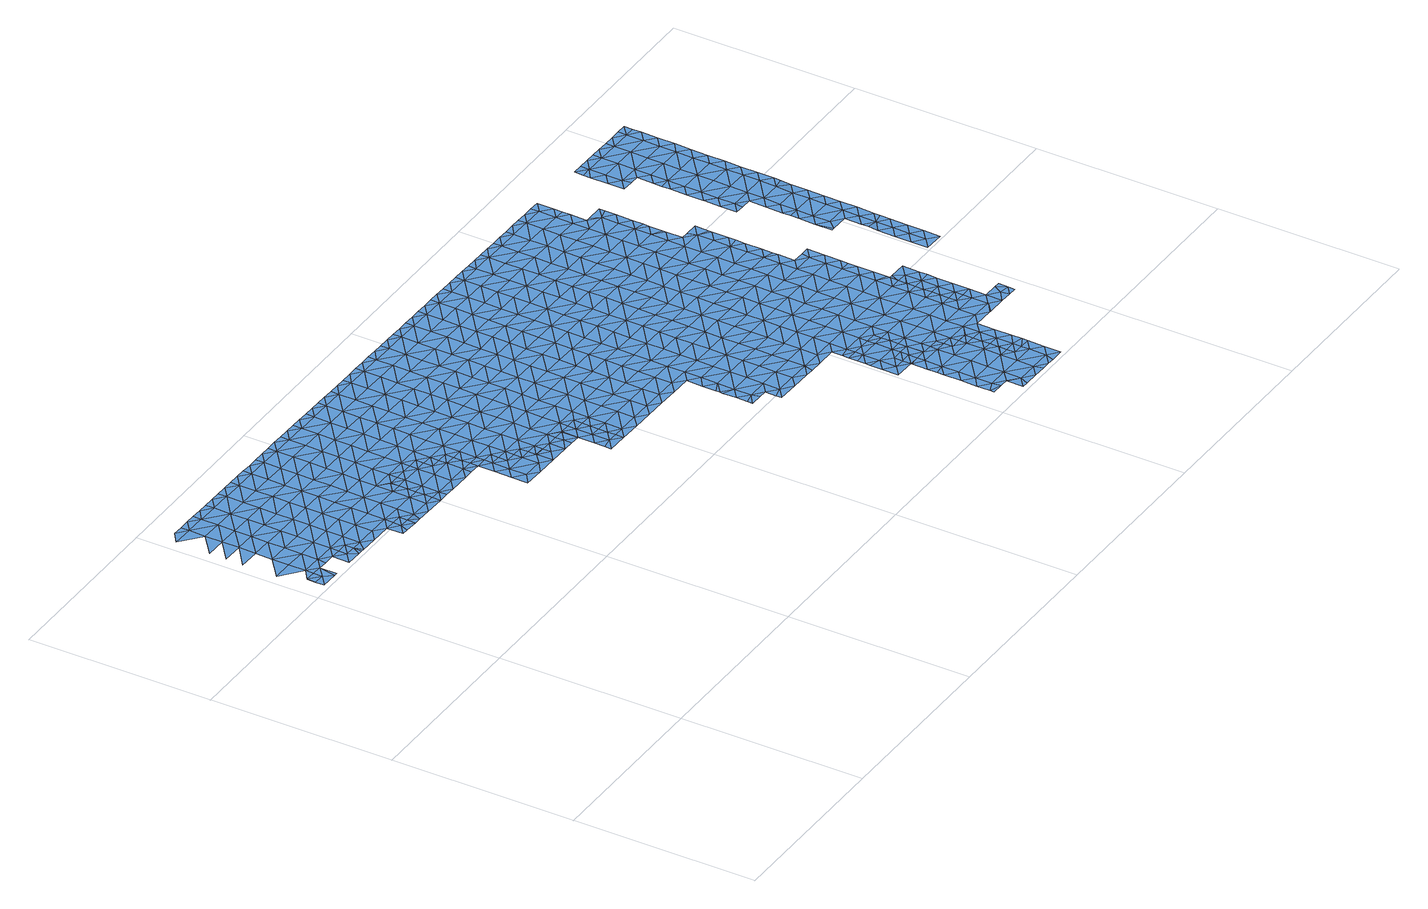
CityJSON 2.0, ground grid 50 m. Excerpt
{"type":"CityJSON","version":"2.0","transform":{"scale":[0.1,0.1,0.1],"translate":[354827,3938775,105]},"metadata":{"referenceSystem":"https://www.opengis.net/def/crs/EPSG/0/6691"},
"CityObjects":{
"waterbody1":{"type":"WaterBody","attributes":{"name":"10","class":"1140","function":"1","WaterBodyRiverFloodingRiskAttribute.description":"5","WaterBodyRiverFloodingRiskAttribute.rankOrg":"1","WaterBodyRiverFloodingRiskAttribute.adminType":"2","WaterBodyRiverFloodingRiskAttribute.scale":"L2"},"geometry":[{"type":"MultiSurface","lod":"1","boundaries":[[[0,1,2]],[[0,3,4]],[[0,2,3]],[[5,2,1]],[[6,3,2]],[[7,6,2]],[[7,2,5]],[[5,8,7]]]}]},
"waterbody2":{"type":"WaterBody","attributes":{"name":"10","class":"1140","function":"1","WaterBodyRiverFloodingRiskAttribute.description":"5","WaterBodyRiverFloodingRiskAttribute.rankOrg":"2","WaterBodyRiverFloodingRiskAttribute.adminType":"2","WaterBodyRiverFloodingRiskAttribute.scale":"L2"},"geometry":[{"type":"MultiSurface","lod":"1","boundaries":[[[3,6,9]],[[10,9,11]],[[6,7,9]],[[10,11,12]],[[9,7,13]],[[14,15,16]],[[11,9,17]],[[7,18,13]],[[12,11,17]],[[19,20,16]],[[9,13,17]],[[12,21,15]],[[18,22,13]],[[23,24,19]],[[12,17,25]],[[15,26,16]],[[27,28,29]],[[12,25,21]],[[30,19,16]],[[27,23,28]],[[31,32,13]],[[13,22,31]],[[26,15,21]],[[26,30,16]],[[33,31,22]],[[34,23,19]],[[17,13,32]],[[35,29,28]],[[25,17,32]],[[30,34,19]],[[23,34,28]],[[33,36,31]],[[21,37,26]],[[35,28,38]],[[39,40,41]],[[25,32,42]],[[21,25,37]],[[37,25,42]],[[43,36,40]],[[44,31,36]],[[45,28,34]],[[31,46,32]],[[37,47,26]],[[38,28,45]],[[40,39,43]],[[44,46,31]],[[43,44,36]],[[32,48,42]],[[39,49,43]],[[30,26,50]],[[30,51,34]],[[52,38,45]],[[53,37,42]],[[26,47,50]],[[54,52,45]],[[49,55,43]],[[48,53,42]],[[51,30,50]],[[45,34,51]],[[32,46,48]],[[43,56,44]],[[57,54,45]],[[55,56,43]],[[47,37,53]],[[58,50,47]],[[57,45,51]],[[44,59,46]],[[60,55,49]],[[56,59,44]],[[61,58,47]],[[46,62,48]],[[47,53,61]],[[63,54,57]],[[51,50,58]],[[48,64,53]],[[51,65,57]],[[60,66,55]],[[55,66,56]],[[67,65,51]],[[46,59,62]],[[68,61,53]],[[63,57,69]],[[51,58,67]],[[70,66,60]],[[48,62,64]],[[56,71,59]],[[69,57,65]],[[61,72,58]],[[68,53,64]],[[72,67,58]],[[59,71,62]],[[56,66,73]],[[74,69,65]],[[70,75,66]],[[56,73,71]],[[61,68,72]],[[76,77,78]],[[79,74,65]],[[80,67,72]],[[62,71,81]],[[64,62,82]],[[83,79,65]],[[65,67,83]],[[75,77,84]],[[77,76,84]],[[66,75,85]],[[82,62,81]],[[82,86,64]],[[68,86,72]],[[73,66,87]],[[67,80,83]],[[68,64,86]],[[76,88,84]],[[75,84,85]],[[66,85,87]],[[72,89,80]],[[71,73,90]],[[86,89,72]],[[91,79,83]],[[81,71,90]],[[92,82,81]],[[73,87,90]],[[80,93,83]],[[94,91,83]],[[84,88,95]],[[96,86,82]],[[85,84,97]],[[81,90,92]],[[80,89,98]],[[99,95,88]],[[87,85,97]],[[84,95,97]],[[93,80,98]],[[96,82,92]],[[94,83,93]],[[90,87,100]],[[87,97,100]],[[99,101,95]],[[86,96,102]],[[89,86,103]],[[104,94,93]],[[95,105,97]],[[105,95,101]],[[86,102,103]],[[90,100,106]],[[92,90,107]],[[92,108,96]],[[98,89,109]],[[110,111,97]],[[97,111,100]],[[97,105,110]],[[108,102,96]],[[109,89,103]],[[109,112,98]],[[90,106,107]],[[104,93,113]],[[93,98,112]],[[114,115,100]],[[100,111,114]],[[106,100,115]],[[92,107,108]],[[115,116,106]],[[113,93,112]],[[102,117,103]],[[116,118,106]],[[119,117,102]],[[119,102,108]],[[120,109,103]],[[121,113,112]],[[122,118,116]],[[107,106,123]],[[109,124,112]],[[112,125,121]],[[122,126,118]],[[123,106,118]],[[103,117,120]],[[108,107,127]],[[108,128,119]],[[126,129,118]],[[127,107,123]],[[127,128,108]],[[124,109,120]],[[112,124,125]],[[118,129,130]],[[117,131,120]],[[117,119,131]],[[132,125,124]],[[123,118,133]],[[134,127,123]],[[118,130,133]],[[119,128,131]],[[131,135,120]],[[136,132,124]],[[130,137,133]],[[124,120,135]],[[134,123,133]],[[138,128,127]],[[137,139,133]],[[140,127,134]],[[141,131,128]],[[142,124,135]],[[136,124,142]],[[138,141,128]],[[127,140,138]],[[143,144,139]],[[143,145,144]],[[146,136,142]],[[145,147,144]],[[133,139,148]],[[134,149,140]],[[135,150,142]],[[134,133,149]],[[135,131,150]],[[139,144,148]],[[151,152,153]],[[147,154,144]],[[149,133,148]],[[146,142,155]],[[153,156,157]],[[131,141,150]],[[149,158,140]],[[140,159,138]],[[153,152,156]],[[159,141,138]],[[160,161,154]],[[162,144,154]],[[163,142,150]],[[160,157,161]],[[155,142,163]],[[157,156,161]],[[152,164,156]],[[148,144,162]],[[159,140,158]],[[165,150,141]],[[166,155,163]],[[154,161,162]],[[167,168,164]],[[167,169,168]],[[148,162,170]],[[149,148,171]],[[141,159,172]],[[173,166,163]],[[169,174,168]],[[156,164,175]],[[171,148,170]],[[165,141,172]],[[163,150,165]],[[161,156,176]],[[158,149,177]],[[178,173,163]],[[164,168,175]],[[174,179,168]],[[162,161,176]],[[156,175,176]],[[149,171,177]],[[180,181,182]],[[159,158,183]],[[159,184,172]],[[163,165,178]],[[181,185,182]],[[186,185,179]],[[187,168,179]],[[158,177,183]],[[186,182,185]],[[162,176,188]],[[170,162,189]],[[172,190,165]],[[191,173,178]],[[171,170,189]],[[184,190,172]],[[162,188,189]],[[159,183,184]],[[175,168,192]],[[179,185,187]],[[165,193,178]],[[194,191,178]],[[181,195,185]],[[176,175,192]],[[177,171,196]],[[168,187,192]],[[196,171,189]],[[177,197,183]],[[196,197,177]],[[193,194,178]],[[195,198,185]],[[176,192,199]],[[188,176,200]],[[165,190,193]],[[187,185,198]],[[189,188,200]],[[176,199,200]],[[184,201,190]],[[183,197,202]],[[184,183,201]],[[203,194,193]],[[195,204,198]],[[196,189,205]],[[206,197,196]],[[187,198,207]],[[183,202,201]],[[192,187,208]],[[209,193,190]],[[189,200,205]],[[210,203,193]],[[204,211,198]],[[199,192,208]],[[187,207,208]],[[206,196,205]],[[211,212,198]],[[213,202,197]],[[209,210,193]],[[190,201,214]],[[212,215,198]],[[216,197,206]],[[217,201,202]],[[199,208,218]],[[200,199,219]],[[190,214,209]],[[207,198,215]],[[205,200,219]],[[213,197,216]],[[217,214,201]],[[199,218,219]],[[220,210,209]],[[212,221,215]],[[222,223,224]],[[222,225,223]],[[207,215,226]],[[202,213,217]],[[208,207,227]],[[205,219,228]],[[206,205,229]],[[230,223,225]],[[206,231,216]],[[217,232,214]],[[221,233,215]],[[209,234,220]],[[229,205,228]],[[207,226,227]],[[235,236,237]],[[235,224,236]],[[218,208,238]],[[224,223,236]],[[216,239,213]],[[209,214,240]],[[219,218,238]],[[208,227,238]],[[240,214,232]],[[209,240,234]],[[241,242,233]],[[206,229,231]],[[213,239,217]],[[241,237,242]],[[237,236,242]],[[215,233,243]],[[244,245,219]],[[239,216,231]],[[226,215,246]],[[247,232,217]],[[219,238,244]],[[228,219,245]],[[233,242,243]],[[248,234,240]],[[223,230,249]],[[227,226,246]],[[229,228,245]],[[215,243,246]],[[236,223,250]],[[251,217,239]],[[246,252,227]],[[253,240,232]],[[254,248,240]],[[242,236,250]],[[252,255,227]],[[223,249,250]],[[247,217,251]],[[247,253,232]],[[256,229,245]],[[250,257,242]],[[238,227,255]],[[249,230,258]],[[231,229,259]],[[253,254,240]],[[257,260,242]],[[255,261,238]],[[259,229,256]],[[243,242,260]],[[239,262,251]],[[244,238,261]],[[239,231,262]],[[260,263,243]],[[245,244,261]],[[262,231,259]],[[245,264,256]],[[246,243,263]],[[265,247,251]],[[261,264,245]],[[262,266,251]],[[267,254,253]],[[249,258,268]],[[252,246,263]],[[250,249,269]],[[270,259,256]],[[263,271,252]],[[252,272,255]],[[247,265,253]],[[273,268,258]],[[274,267,253]],[[257,250,269]],[[271,272,252]],[[249,268,269]],[[275,270,256]],[[275,256,264]],[[251,266,265]],[[255,276,261]],[[265,277,253]],[[260,257,278]],[[272,276,255]],[[262,259,270]],[[261,276,264]],[[257,269,278]],[[260,279,263]],[[270,280,262]],[[274,253,277]],[[266,262,280]],[[268,281,269]],[[260,278,282]],[[276,283,264]],[[264,284,275]],[[266,285,265]],[[286,274,277]],[[268,273,287]],[[269,281,278]],[[260,282,279]],[[271,263,288]],[[275,289,270]],[[266,280,290]],[[272,271,288]],[[268,287,281]],[[284,264,283]],[[289,280,270]],[[263,279,288]],[[285,266,290]],[[273,291,287]],[[277,265,285]],[[286,277,292]],[[288,293,272]],[[272,294,276]],[[278,281,295]],[[282,278,296]],[[275,284,289]],[[292,277,297]],[[280,298,290]],[[277,285,297]],[[279,282,296]],[[294,272,293]],[[278,295,296]],[[299,298,280]],[[300,287,291]],[[287,301,281]],[[283,276,302]],[[280,289,299]],[[303,292,297]],[[288,279,304]],[[305,306,307]],[[302,276,294]],[[308,305,309]],[[310,289,284]],[[307,309,305]],[[285,290,298]],[[279,296,304]],[[284,283,310]],[[311,300,291]],[[312,313,306]],[[285,314,297]],[[295,281,301]],[[305,312,306]],[[293,288,315]],[[287,300,301]],[[310,283,302]],[[313,312,316]],[[303,297,317]],[[288,304,315]],[[315,318,293]],[[319,320,316]],[[308,321,305]],[[285,298,322]],[[312,319,316]],[[319,323,320]],[[318,324,293]],[[299,289,325]],[[314,285,322]],[[295,301,326]],[[296,295,327]],[[294,293,324]],[[328,329,330]],[[289,310,325]],[[317,297,314]],[[311,331,300]],[[319,332,323]],[[302,294,324]],[[330,329,321]],[[295,326,327]],[[323,332,311]],[[333,322,298]],[[304,296,334]],[[335,299,325]],[[302,336,310]],[[312,305,337]],[[298,299,333]],[[305,321,337]],[[338,317,314]],[[334,339,304]],[[332,331,311]],[[296,327,334]],[[301,300,340]],[[341,302,324]],[[329,328,342]],[[299,335,333]],[[315,304,339]],[[321,329,337]],[[310,343,325]],[[326,301,340]],[[339,344,315]],[[300,331,340]],[[312,337,345]],[[319,312,346]],[[347,348,322]],[[302,341,336]],[[349,335,325]],[[338,314,350]],[[318,315,344]],[[318,351,324]],[[332,319,346]],[[342,352,329]],[[322,333,347]],[[314,322,348]],[[327,326,353]],[[312,345,346]],[[344,351,318]],[[343,310,336]],[[324,351,341]],[[326,340,353]],[[350,314,348]],[[335,354,333]],[[331,332,355]],[[334,327,356]],[[337,329,357]],[[349,325,343]],[[349,354,335]],[[332,346,355]],[[354,347,333]],[[327,353,356]],[[356,358,334]],[[341,359,336]],[[345,337,357]],[[340,331,360]],[[361,350,348]],[[329,352,357]],[[339,334,358]],[[339,362,344]],[[331,355,360]],[[352,342,363]],[[358,362,339]],[[341,351,364]],[[336,365,343]],[[347,366,348]],[[367,361,348]],[[353,340,368]],[[345,357,369]],[[346,345,370]],[[340,360,368]],[[341,364,359]],[[344,371,351]],[[366,367,348]],[[347,354,372]],[[373,374,353]],[[345,369,370]],[[365,336,359]],[[349,343,365]],[[355,346,375]],[[366,347,372]],[[353,368,373]],[[356,353,374]],[[344,362,376]],[[351,377,364]],[[357,352,378]],[[352,363,378]],[[349,379,354]],[[360,355,375]],[[358,356,374]],[[346,370,375]],[[371,377,351]],[[344,376,371]],[[358,380,362]],[[363,381,378]],[[382,372,354]],[[369,357,383]],[[349,365,384]],[[385,386,360]],[[387,367,366]],[[359,364,377]],[[357,378,383]],[[360,375,385]],[[368,360,386]],[[358,374,388]],[[349,384,379]],[[362,389,376]],[[377,390,359]],[[370,369,391]],[[392,387,366]],[[378,381,393]],[[380,389,362]],[[365,359,390]],[[369,383,391]],[[358,388,380]],[[382,354,379]],[[382,394,372]],[[373,368,395]],[[394,392,366]],[[375,370,396]],[[366,372,394]],[[389,397,376]],[[368,386,395]],[[384,365,398]],[[370,391,396]],[[399,379,384]],[[396,400,375]],[[374,373,401]],[[398,365,390]],[[374,402,388]],[[371,376,397]],[[403,404,378]],[[378,393,403]],[[401,402,374]],[[377,371,397]],[[373,395,401]],[[383,378,404]],[[385,375,405]],[[399,384,398]],[[406,403,393]],[[407,382,379]],[[397,408,377]],[[377,409,390]],[[391,383,404]],[[410,392,394]],[[402,411,388]],[[375,400,405]],[[386,412,395]],[[407,394,382]],[[386,385,412]],[[390,409,398]],[[413,379,399]],[[380,388,411]],[[396,391,414]],[[394,415,410]],[[389,380,411]],[[385,405,412]],[[391,404,414]],[[389,416,397]],[[377,408,409]],[[412,417,395]],[[418,419,420]],[[411,416,389]],[[379,413,407]],[[398,421,399]],[[406,422,403]],[[400,396,423]],[[401,395,417]],[[400,424,405]],[[420,425,406]],[[419,425,420]],[[396,414,423]],[[397,426,408]],[[394,427,415]],[[417,428,401]],[[429,398,409]],[[427,394,407]],[[399,430,413]],[[431,432,433]],[[402,401,428]],[[434,435,436]],[[436,433,432]],[[404,403,437]],[[404,438,414]],[[421,398,429]],[[421,430,399]],[[402,439,411]],[[400,423,424]],[[424,440,405]],[[408,441,409]],[[428,439,402]],[[406,425,422]],[[397,416,426]],[[419,442,425]],[[437,438,404]],[[413,443,407]],[[440,444,405]],[[445,415,427]],[[434,436,432]],[[403,422,437]],[[412,405,444]],[[431,446,432]],[[411,447,416]],[[408,426,441]],[[438,448,414]],[[407,449,427]],[[450,422,425]],[[444,451,412]],[[452,434,432]],[[453,425,442]],[[417,451,428]],[[423,414,448]],[[443,449,407]],[[454,409,441]],[[417,412,451]],[[445,427,455]],[[411,439,456]],[[413,430,443]],[[416,457,426]],[[452,432,446]],[[453,450,425]],[[429,409,458]],[[429,459,421]],[[448,460,423]],[[452,446,461]],[[458,409,454]],[[428,462,439]],[[411,456,447]],[[424,423,460]],[[421,459,430]],[[442,463,453]],[[437,422,450]],[[455,427,449]],[[440,424,460]],[[461,464,452]],[[457,416,447]],[[440,465,444]],[[459,429,458]],[[439,466,456]],[[428,451,462]],[[461,467,464]],[[463,468,453]],[[441,426,469]],[[438,437,470]],[[471,455,449]],[[470,437,450]],[[472,448,438]],[[473,474,475]],[[469,426,457]],[[444,476,451]],[[473,452,474]],[[443,430,477]],[[440,460,465]],[[452,464,474]],[[478,458,454]],[[439,462,466]],[[467,479,464]],[[454,441,480]],[[468,481,453]],[[430,459,477]],[[474,482,475]],[[483,484,485]],[[453,481,450]],[[447,456,486]],[[448,472,460]],[[480,441,469]],[[487,475,482]],[[438,470,488]],[[486,456,466]],[[449,443,489]],[[444,465,476]],[[451,490,462]],[[468,487,482]],[[471,449,491]],[[489,443,477]],[[479,492,464]],[[482,481,468]],[[493,494,483]],[[495,470,450]],[[438,488,472]],[[484,483,494]],[[496,469,457]],[[481,497,450]],[[498,451,476]],[[478,454,480]],[[459,458,478]],[[499,447,486]],[[460,500,465]],[[479,484,494]],[[474,464,492]],[[457,447,496]],[[495,488,470]],[[501,502,503]],[[494,492,479]],[[491,449,504]],[[459,505,477]],[[449,489,504]],[[490,451,498]],[[503,506,501]],[[502,501,507]],[[492,508,474]],[[509,460,472]],[[496,447,499]],[[510,480,469]],[[511,505,459]],[[505,489,477]],[[506,512,501]],[[493,513,494]],[[466,462,514]],[[511,459,478]],[[508,515,474]],[[516,517,518]],[[500,460,509]],[[519,491,504]],[[450,497,495]],[[514,462,490]],[[518,507,516]],[[520,499,486]],[[482,474,515]],[[521,478,480]],[[507,501,516]],[[476,465,522]],[[510,469,496]],[[512,523,501]],[[486,466,520]],[[481,482,515]],[[524,504,489]],[[510,521,480]],[[472,488,525]],[[526,527,528]],[[505,529,489]],[[522,465,500]],[[530,519,504]],[[498,476,522]],[[531,490,498]],[[525,488,495]],[[520,466,514]],[[532,509,472]],[[528,517,526]],[[533,496,499]],[[523,512,534]],[[535,511,478]],[[525,536,472]],[[517,516,526]],[[492,494,537]],[[520,533,499]],[[494,513,537]],[[497,481,538]],[[516,501,539]],[[524,530,504]],[[540,508,492]],[[536,532,472]],[[532,500,509]],[[501,523,539]],[[513,527,537]],[[541,514,490]],[[537,542,492]],[[481,515,538]],[[543,510,496]],[[531,498,522]],[[516,544,526]],[[527,526,537]],[[524,489,529]],[[531,541,490]],[[535,478,521]],[[542,540,492]],[[533,543,496]],[[511,545,505]],[[516,539,544]],[[508,540,515]],[[495,546,525]],[[497,538,547]],[[548,521,510]],[[495,497,546]],[[544,549,526]],[[550,520,514]],[[532,551,500]],[[526,549,537]],[[500,552,522]],[[541,553,514]],[[554,511,535]],[[543,548,510]],[[546,497,547]],[[555,536,525]],[[515,556,538]],[[551,552,500]],[[557,530,524]],[[553,550,514]],[[540,556,515]],[[522,552,531]],[[546,555,525]],[[558,533,520]],[[529,505,545]],[[559,524,529]],[[511,554,545]],[[549,560,537]],[[548,561,521]],[[521,562,535]],[[537,560,542]],[[563,557,524]],[[564,547,538]],[[550,558,520]],[[531,565,541]],[[536,566,532]],[[552,565,531]],[[559,529,545]],[[533,567,543]],[[568,564,538]],[[535,569,554]],[[570,563,524]],[[532,566,551]],[[538,556,568]],[[562,521,561]],[[536,555,571]],[[572,560,549]],[[565,573,541]],[[541,574,553]],[[575,576,542]],[[543,577,548]],[[546,547,564]],[[554,578,545]],[[540,576,556]],[[524,559,570]],[[542,560,575]],[[540,542,576]],[[536,571,566]],[[567,577,543]],[[564,579,546]],[[569,535,562]],[[553,574,550]],[[533,558,567]],[[548,577,561]],[[545,578,559]],[[580,563,570]],[[555,581,571]],[[576,582,556]],[[556,583,568]],[[555,546,581]],[[541,573,574]],[[578,554,569]],[[550,584,558]],[[551,566,585]],[[586,570,559]],[[552,551,587]],[[561,588,562]],[[574,584,550]],[[581,546,579]],[[589,580,570]],[[565,552,587]],[[590,560,572]],[[591,566,571]],[[551,585,587]],[[592,590,572]],[[575,593,576]],[[588,561,577]],[[587,594,565]],[[575,560,590]],[[586,559,578]],[[558,595,567]],[[564,568,583]],[[596,589,570]],[[591,585,566]],[[556,582,583]],[[586,596,570]],[[573,565,594]],[[597,579,564]],[[598,571,581]],[[599,595,558]],[[583,600,564]],[[569,562,601]],[[599,558,584]],[[602,603,576]],[[576,603,582]],[[601,562,588]],[[604,590,592]],[[575,605,593]],[[576,593,602]],[[569,606,578]],[[591,571,598]],[[607,608,573]],[[575,590,605]],[[609,587,585]],[[577,567,595]],[[607,573,594]],[[579,610,581]],[[611,612,582]],[[582,612,583]],[[574,573,608]],[[577,613,588]],[[582,603,611]],[[597,610,579]],[[569,601,614]],[[615,609,585]],[[616,589,596]],[[609,594,587]],[[564,600,597]],[[584,574,608]],[[617,593,605]],[[618,613,577]],[[606,619,578]],[[585,591,615]],[[618,577,595]],[[620,601,588]],[[621,622,583]],[[569,614,606]],[[584,623,599]],[[624,590,604]],[[583,612,621]],[[598,581,610]],[[605,590,624]],[[586,578,619]],[[600,583,622]],[[625,607,594]],[[596,626,616]],[[627,617,605]],[[628,623,584]],[[623,595,599]],[[628,584,608]],[[629,597,600]],[[598,630,591]],[[600,622,631]],[[632,629,600]],[[600,631,632]],[[596,586,633]],[[605,624,627]],[[591,630,615]],[[625,594,609]],[[620,588,613]],[[629,634,597]],[[614,601,620]],[[598,610,635]],[[595,636,618]],[[596,633,626]],[[625,637,607]],[[634,638,597]],[[614,639,606]],[[597,638,610]],[[623,636,595]],[[586,619,633]],[[620,639,614]],[[630,598,635]],[[637,640,607]],[[609,615,641]],[[642,641,615]],[[608,640,628]],[[643,619,606]],[[630,642,615]],[[644,635,610]],[[645,613,618]],[[608,607,640]],[[636,646,618]],[[641,647,609]],[[644,610,638]],[[648,626,633]],[[646,645,618]],[[625,609,647]],[[649,623,628]],[[650,633,619]],[[613,645,620]],[[643,606,639]],[[640,651,628]],[[652,635,644]],[[653,625,647]],[[623,654,636]],[[630,635,655]],[[651,649,628]],[[642,656,641]],[[655,635,652]],[[637,625,657]],[[625,653,657]],[[648,633,658]],[[659,646,636]],[[619,643,650]],[[654,659,636]],[[637,660,640]],[[650,661,633]],[[642,630,662]],[[623,649,654]],[[639,663,643]],[[630,655,662]],[[664,665,620]],[[637,657,660]],[[666,656,642]],[[664,620,645]],[[667,651,640]],[[659,668,646]],[[658,633,661]],[[639,620,665]],[[669,667,640]],[[670,650,643]],[[668,671,646]],[[669,640,660]],[[646,671,645]],[[642,662,666]],[[639,665,663]],[[654,649,672]],[[673,649,651]],[[643,663,670]],[[674,664,645]],[[675,658,661]],[[676,661,650]],[[677,674,645]],[[677,645,671]],[[673,651,667]],[[678,676,650]],[[678,650,670]],[[679,663,665]],[[680,665,664]],[[681,682,649]],[[683,675,661]],[[681,649,673]],[[672,649,682]],[[680,664,674]],[[684,679,665]],[[683,661,676]],[[685,665,680]],[[684,665,685]]]}]},
"waterbody3":{"type":"WaterBody","attributes":{"name":"10","class":"1140","function":"1","WaterBodyRiverFloodingRiskAttribute.description":"5","WaterBodyRiverFloodingRiskAttribute.rankOrg":"1","WaterBodyRiverFloodingRiskAttribute.adminType":"2","WaterBodyRiverFloodingRiskAttribute.scale":"L2"},"geometry":[{"type":"MultiSurface","lod":"1","boundaries":[[[36,33,686]],[[41,40,687]],[[686,687,40]],[[688,687,686]],[[33,22,686]],[[22,688,686]],[[40,36,686]]]}]},
"waterbody4":{"type":"WaterBody","attributes":{"name":"10","class":"1140","function":"1","WaterBodyRiverFloodingRiskAttribute.description":"5","WaterBodyRiverFloodingRiskAttribute.rankOrg":"1","WaterBodyRiverFloodingRiskAttribute.adminType":"2","WaterBodyRiverFloodingRiskAttribute.scale":"L2"},"geometry":[{"type":"MultiSurface","lod":"1","boundaries":[[[689,78,690]],[[691,689,690]],[[690,60,691]],[[690,75,70]],[[75,690,77]],[[78,77,690]],[[70,60,690]]]}]},
"waterbody5":{"type":"WaterBody","attributes":{"name":"10","class":"1140","function":"1","WaterBodyRiverFloodingRiskAttribute.description":"5","WaterBodyRiverFloodingRiskAttribute.rankOrg":"1","WaterBodyRiverFloodingRiskAttribute.adminType":"2","WaterBodyRiverFloodingRiskAttribute.scale":"L2"},"geometry":[{"type":"MultiSurface","lod":"1","boundaries":[[[692,693,694]],[[695,696,693]],[[114,111,697]],[[122,116,115]],[[114,122,115]],[[114,697,122]],[[126,122,697]],[[126,697,129]],[[160,154,694]],[[694,154,147]],[[698,145,143]],[[692,694,145]],[[147,145,694]],[[137,130,698]],[[697,698,130]],[[697,699,698]],[[111,699,697]],[[692,145,698]],[[110,105,699]],[[105,700,699]],[[101,700,105]],[[101,99,700]],[[99,701,700]],[[699,700,692]],[[700,693,692]],[[700,695,693]],[[697,130,129]],[[701,695,700]],[[110,699,111]],[[699,692,698]],[[702,703,696]],[[693,696,703]],[[693,703,694]],[[703,157,694]],[[137,698,139]],[[143,139,698]],[[694,157,160]],[[157,703,153]],[[151,703,702]],[[153,703,151]]]}]},
"waterbody6":{"type":"WaterBody","attributes":{"name":"10","class":"1140","function":"1","WaterBodyRiverFloodingRiskAttribute.description":"5","WaterBodyRiverFloodingRiskAttribute.rankOrg":"1","WaterBodyRiverFloodingRiskAttribute.adminType":"2","WaterBodyRiverFloodingRiskAttribute.scale":"L2"},"geometry":[{"type":"MultiSurface","lod":"1","boundaries":[[[186,179,704]],[[704,179,174]],[[705,706,707]],[[707,706,151]],[[152,151,706]],[[706,169,167]],[[705,169,706]],[[705,704,169]],[[708,224,709]],[[709,224,235]],[[704,182,186]],[[710,182,704]],[[711,212,211]],[[708,712,713]],[[714,211,204]],[[715,716,717]],[[718,719,720]],[[708,709,712]],[[224,708,222]],[[721,708,713]],[[722,714,719]],[[204,195,714]],[[720,719,195]],[[715,705,716]],[[720,195,181]],[[705,715,710]],[[180,710,718]],[[705,710,704]],[[716,705,707]],[[181,180,720]],[[723,710,715]],[[719,714,195]],[[174,169,704]],[[225,708,721]],[[708,225,222]],[[714,711,211]],[[717,723,715]],[[722,711,714]],[[712,709,711]],[[723,718,710]],[[718,720,180]],[[180,182,710]],[[152,706,164]],[[167,164,706]],[[235,237,709]],[[241,233,724]],[[724,237,241]],[[709,237,724]],[[724,233,221]],[[709,724,711]],[[711,724,212]],[[221,212,724]]]}]},
"waterbody7":{"type":"WaterBody","attributes":{"name":"10","class":"1140","function":"1","WaterBodyRiverFloodingRiskAttribute.description":"5","WaterBodyRiverFloodingRiskAttribute.rankOrg":"1","WaterBodyRiverFloodingRiskAttribute.adminType":"2","WaterBodyRiverFloodingRiskAttribute.scale":"L2"},"geometry":[{"type":"MultiSurface","lod":"1","boundaries":[[[419,418,725]],[[473,475,726]],[[435,434,726]],[[726,727,725]],[[728,725,729]],[[726,475,727]],[[475,487,727]],[[442,419,725]],[[436,435,730]],[[435,731,730]],[[726,731,435]],[[731,726,725]],[[728,731,725]],[[731,732,733]],[[733,734,730]],[[487,468,463]],[[487,463,727]],[[463,442,727]],[[734,433,730]],[[731,733,730]],[[436,730,433]],[[725,727,442]],[[729,725,418]],[[732,731,728]],[[473,726,452]],[[434,452,726]]]}]},
"waterbody8":{"type":"WaterBody","attributes":{"name":"10","class":"1140","function":"1","WaterBodyRiverFloodingRiskAttribute.description":"5","WaterBodyRiverFloodingRiskAttribute.rankOrg":"1","WaterBodyRiverFloodingRiskAttribute.adminType":"2","WaterBodyRiverFloodingRiskAttribute.scale":"L2"},"geometry":[{"type":"MultiSurface","lod":"1","boundaries":[[[735,736,737]],[[735,737,738]],[[735,738,739]],[[739,738,740]],[[741,740,742]],[[741,742,485]],[[485,742,483]],[[493,483,742]],[[484,479,467]],[[743,744,745]],[[744,746,745]],[[746,744,747]],[[431,747,744]],[[433,747,431]],[[748,740,741]],[[749,750,751]],[[752,753,534]],[[736,735,754]],[[755,754,735]],[[753,752,751]],[[752,737,751]],[[752,506,737]],[[755,756,754]],[[757,758,755]],[[757,759,758]],[[759,757,760]],[[761,760,757]],[[762,760,761]],[[763,762,761]],[[513,493,527]],[[742,517,528]],[[528,527,742]],[[739,740,748]],[[740,507,518]],[[512,752,534]],[[753,751,750]],[[751,736,764]],[[765,736,766]],[[767,766,754]],[[767,754,768]],[[756,768,754]],[[757,755,735]],[[766,736,754]],[[506,738,737]],[[735,739,761]],[[507,740,738]],[[739,748,761]],[[748,741,745]],[[517,742,740]],[[741,485,743]],[[485,484,743]],[[742,527,493]],[[484,467,743]],[[741,743,745]],[[512,506,752]],[[751,737,736]],[[769,745,746]],[[502,507,738]],[[503,502,738]],[[770,762,763]],[[745,770,763]],[[769,770,745]],[[748,745,763]],[[748,763,761]],[[735,761,757]],[[759,771,758]],[[764,736,765]],[[738,506,503]],[[749,751,764]],[[518,517,740]],[[467,461,743]],[[446,743,461]],[[744,743,446]],[[446,431,744]]]}]},
"waterbody9":{"type":"WaterBody","attributes":{"name":"10","class":"1140","function":"1","WaterBodyRiverFloodingRiskAttribute.description":"5","WaterBodyRiverFloodingRiskAttribute.rankOrg":"3","WaterBodyRiverFloodingRiskAttribute.adminType":"2","WaterBodyRiverFloodingRiskAttribute.scale":"L2"},"geometry":[{"type":"MultiSurface","lod":"1","boundaries":[[[602,772,603]],[[602,593,772]],[[773,774,775]],[[593,617,772]],[[772,627,776]],[[617,627,772]],[[777,775,774]],[[775,777,632]],[[632,777,629]],[[778,779,780]],[[773,779,778]],[[773,775,779]],[[622,779,775]],[[622,621,779]],[[622,775,631]],[[631,775,632]],[[781,772,776]],[[603,772,781]],[[611,603,781]],[[611,781,612]],[[612,781,779]],[[781,780,779]],[[776,780,781]],[[621,612,779]]]}]},
"waterbody10":{"type":"WaterBody","attributes":{"name":"10","class":"1140","function":"1","WaterBodyRiverFloodingRiskAttribute.description":"5","WaterBodyRiverFloodingRiskAttribute.rankOrg":"3","WaterBodyRiverFloodingRiskAttribute.adminType":"2","WaterBodyRiverFloodingRiskAttribute.scale":"L2"},"geometry":[{"type":"MultiSurface","lod":"1","boundaries":[[[782,783,784]],[[782,785,783]],[[782,786,785]],[[787,786,782]],[[786,624,785]],[[783,785,604]],[[624,604,785]]]}]},
"waterbody11":{"type":"WaterBody","attributes":{"name":"10","class":"1140","function":"1","WaterBodyRiverFloodingRiskAttribute.description":"5","WaterBodyRiverFloodingRiskAttribute.rankOrg":"2","WaterBodyRiverFloodingRiskAttribute.adminType":"2","WaterBodyRiverFloodingRiskAttribute.scale":"L2"},"geometry":[{"type":"MultiSurface","lod":"1","boundaries":[[[788,789,790]],[[788,791,789]],[[792,791,788]],[[793,791,792]],[[794,791,793]],[[794,795,791]],[[796,797,793]],[[798,797,796]],[[799,789,795]],[[799,800,789]],[[801,802,800]],[[802,801,803]],[[804,803,801]],[[805,806,807]],[[808,807,806]],[[809,807,808]],[[809,810,807]],[[811,812,813]],[[814,812,811]],[[812,814,815]],[[815,814,816]],[[817,815,816]],[[815,817,818]],[[819,818,817]],[[818,819,820]],[[821,820,819]],[[822,820,823]],[[824,823,825]],[[816,826,827]],[[828,826,816]],[[829,826,828]],[[830,831,832]],[[830,833,831]],[[830,834,833]],[[835,834,830]],[[836,834,835]],[[836,837,834]],[[838,837,836]],[[837,838,839]],[[838,840,839]],[[838,841,840]],[[840,841,842]],[[841,843,842]],[[844,843,841]],[[844,845,843]],[[846,845,844]],[[835,847,846]],[[847,835,848]],[[832,848,835]],[[844,836,846]],[[849,843,845]],[[843,849,829]],[[844,841,836]],[[843,811,842]],[[811,843,828]],[[850,842,811]],[[850,840,842]],[[851,852,853]],[[854,853,852]],[[853,854,855]],[[856,857,858]],[[856,853,857]],[[859,857,853]],[[858,860,856]],[[861,856,860]],[[861,837,856]],[[856,837,851]],[[861,860,862]],[[862,863,861]],[[831,833,864]],[[864,833,865]],[[866,789,802]],[[867,868,869]],[[843,829,828]],[[816,811,828]],[[870,817,827]],[[871,817,870]],[[872,819,871]],[[867,873,868]],[[866,802,874]],[[874,803,869]],[[803,875,869]],[[803,876,875]],[[876,877,875]],[[878,875,877]],[[879,878,825]],[[825,878,824]],[[823,824,822]],[[872,821,819]],[[822,818,820]],[[822,810,818]],[[817,871,819]],[[818,880,815]],[[816,827,817]],[[815,880,812]],[[811,816,814]],[[811,813,850]],[[880,818,810]],[[807,810,822]],[[807,822,805]],[[803,804,876]],[[802,803,874]],[[800,802,789]],[[793,792,796]],[[795,789,791]],[[790,789,866]],[[878,881,875]],[[879,881,878]],[[881,867,875]],[[877,805,878]],[[878,805,824]],[[824,805,822]],[[869,875,867]],[[868,874,869]],[[882,865,833]],[[833,863,882]],[[833,861,863]],[[855,859,853]],[[853,856,851]],[[839,851,837]],[[841,838,836]],[[834,837,861]],[[836,835,846]],[[861,833,834]],[[830,832,835]],[[883,884,797]],[[793,797,884]],[[798,883,797]],[[804,885,876]],[[886,806,805]],[[887,810,809]],[[810,887,880]],[[887,888,880]],[[813,889,890]],[[813,812,889]],[[850,891,840]],[[850,890,891]],[[891,892,840]],[[893,839,892]],[[893,852,851]],[[850,813,890]],[[888,889,812]],[[888,812,880]],[[877,886,805]],[[885,886,877]],[[876,885,877]],[[794,793,884]],[[893,851,839]],[[839,840,892]]]}]}
},
"vertices":[
[36,1026,23],[36,1003,23],[65,1026,23],[37,1050,23],[37,1049,23],[84,1002,23],[65,1049,23],[94,1049,22],[93,1002,23],
[66,1072,23],[10,1119,23],[66,1118,23],[67,1164,23],[122,1071,22],[11,1212,23],[68,1211,23],[69,1257,23],[123,1117,22],[119,1048,22],[69,1303,23],[12,1258,23],[124,1210,22],[150,1048,22],[70,1350,23],[13,1304,23],[124,1164,22],[125,1256,22],[14,1397,23],[71,1396,23],[43,1419,23],[126,1302,22],[179,1071,22],[180,1117,22],[178,1047,22],[127,1349,22],[71,1418,23],[207,1047,22],[181,1209,22],[100,1418,23],[215,1000,22],[207,1023,22],[206,1000,22],[180,1163,22],[235,1023,22],[235,1070,22],[127,1395,22],[236,1116,22],[182,1255,22],[237,1162,22],[262,999,22],[183,1301,22],[183,1348,22],[128,1418,22],[238,1208,22],[156,1417,22],[291,1022,22],[292,1069,22],[184,1394,22],[239,1300,22],[293,1115,22],[319,998,22],[238,1254,22],[294,1161,22],[184,1417,22],[294,1207,22],[241,1393,22],[348,1021,22],[240,1347,22],[295,1253,22],[213,1416,22],[348,998,22],[349,1114,22],[296,1299,22],[349,1068,22],[241,1416,22],[376,997,21],[394,952,21],[375,975,21],[375,952,21],[269,1415,22],[297,1346,22],[350,1160,22],[351,1206,22],[297,1392,22],[404,974,20],[405,1020,20],[352,1252,22],[405,1067,20],[432,951,20],[352,1298,22],[406,1113,20],[298,1415,22],[407,1159,20],[354,1391,22],[326,1414,22],[460,973,20],[408,1205,21],[461,1019,20],[353,1345,22],[488,950,20],[462,1066,20],[489,973,20],[408,1252,21],[409,1298,21],[354,1414,22],[489,996,20],[463,1112,20],[463,1158,20],[464,1205,21],[410,1344,21],[489,1019,20],[490,1042,20],[411,1390,21],[382,1413,21],[490,1065,20],[490,1088,20],[490,1089,20],[466,1297,21],[519,1111,20],[465,1251,21],[466,1343,21],[411,1413,21],[491,1089,20],[520,1157,20],[467,1389,21],[440,1412,21],[519,1088,20],[521,1204,21],[522,1250,21],[547,1088,20],[548,1088,20],[522,1296,21],[468,1412,21],[576,1110,20],[577,1156,20],[523,1342,21],[496,1412,21],[576,1087,20],[578,1249,21],[604,1087,20],[577,1203,21],[579,1295,21],[524,1388,21],[603,1064,20],[632,1063,20],[603,1040,20],[524,1411,21],[631,1040,20],[633,1109,20],[633,1155,20],[580,1341,21],[659,947,20],[687,947,20],[659,970,20],[660,1039,20],[553,1411,21],[687,970,20],[659,993,20],[634,1202,21],[635,1248,21],[660,1016,20],[688,1016,20],[689,1062,20],[581,1387,21],[715,946,20],[636,1340,21],[581,1410,21],[714,923,20],[743,923,20],[714,900,20],[689,1108,20],[690,1154,20],[636,1294,21],[609,1410,21],[743,899,20],[744,969,20],[744,1015,20],[691,1201,20],[637,1386,21],[771,899,20],[770,852,20],[798,852,20],[770,853,20],[692,1247,20],[692,1293,20],[799,875,20],[771,876,20],[800,922,20],[745,1061,20],[746,1107,20],[693,1340,20],[638,1409,21],[800,968,20],[694,1386,20],[666,1409,20],[826,851,20],[747,1153,20],[747,1200,20],[855,874,20],[801,1014,20],[802,1060,20],[749,1292,20],[748,1246,20],[694,1408,20],[855,851,20],[803,1106,20],[803,1152,20],[856,921,20],[857,967,20],[750,1385,20],[722,1408,20],[883,850,20],[884,850,20],[805,1245,20],[750,1339,20],[912,873,20],[804,1199,20],[806,1291,20],[858,1013,20],[858,1059,20],[751,1407,20],[912,850,20],[938,734,20],[966,734,20],[938,757,20],[937,711,20],[913,920,20],[914,966,20],[859,1106,20],[860,1152,20],[995,710,20],[861,1198,20],[806,1338,20],[940,850,20],[779,1407,20],[939,781,20],[967,780,20],[939,804,20],[914,1012,20],[861,1244,20],[807,1384,20],[939,827,20],[968,826,20],[969,872,20],[915,1059,20],[916,1105,20],[969,919,20],[863,1337,20],[807,1406,20],[1023,733,20],[1024,779,20],[862,1290,20],[970,965,20],[864,1383,20],[835,1406,20],[971,1011,20],[917,1151,20],[1025,825,20],[1051,709,20],[917,1197,20],[1025,871,20],[972,1058,20],[918,1243,20],[1026,918,20],[972,1104,20],[920,1336,20],[919,1289,20],[864,1406,20],[1080,732,20],[1080,778,20],[974,1196,20],[1027,964,20],[1028,1010,20],[1108,708,20],[893,1405,20],[973,1150,20],[1028,1057,20],[920,1382,20],[1081,825,20],[1083,917,20],[975,1242,20],[1137,778,20],[1082,871,20],[1029,1103,20],[1030,1149,20],[976,1335,20],[921,1405,20],[1136,731,20],[1083,963,20],[1031,1195,20],[975,1288,20],[1164,707,20],[949,1404,20],[1084,1009,20],[1085,1056,20],[1138,824,20],[1139,870,20],[977,1381,20],[1032,1287,20],[1031,1241,20],[1193,730,20],[1194,777,20],[1086,1102,20],[977,1404,20],[1139,916,20],[1247,544,19],[1219,568,19],[1218,538,19],[1253,522,19],[1218,522,19],[1086,1148,20],[1221,706,19],[1247,590,19],[1219,605,19],[1034,1380,20],[1140,962,20],[1220,614,19],[1006,1403,20],[1141,1008,20],[1248,637,19],[1220,624,19],[1274,521,19],[1033,1334,20],[1220,661,19],[1142,1055,20],[1087,1194,20],[1194,823,20],[1195,869,20],[1274,475,19],[1302,497,19],[1274,491,19],[1250,729,19],[1249,683,19],[1089,1287,20],[1196,915,20],[1088,1240,20],[1143,1147,20],[1303,544,19],[1034,1403,20],[1197,961,20],[1250,776,19],[1142,1101,20],[1331,474,19],[1144,1194,20],[1197,1007,20],[1304,590,19],[1305,636,19],[1089,1333,20],[1090,1379,20],[1145,1240,20],[1062,1402,20],[1198,1054,20],[1359,497,19],[1251,822,19],[1145,1286,20],[1305,682,19],[1252,868,19],[1360,543,19],[1253,914,19],[1200,1146,20],[1306,728,19],[1091,1402,20],[1253,960,19],[1387,473,19],[1199,1100,20],[1200,1193,20],[1147,1378,20],[1119,1401,20],[1307,775,19],[1361,589,19],[1361,635,19],[1255,1053,19],[1146,1332,20],[1308,821,19],[1308,867,19],[1362,681,19],[1254,1006,19],[1256,1099,19],[1416,496,19],[1202,1285,20],[1310,959,19],[1410,472,19],[1203,1331,20],[1416,542,19],[1201,1239,20],[1363,727,19],[1364,774,19],[1147,1401,20],[1309,913,19],[1311,1006,19],[1256,1145,19],[1417,588,19],[1175,1400,20],[1444,472,19],[1203,1377,20],[1364,820,19],[1418,634,19],[1311,1052,19],[1257,1192,19],[1258,1238,19],[1419,680,19],[1365,866,19],[1366,913,19],[1472,495,19],[1473,541,19],[1419,726,19],[1500,471,19],[1259,1330,19],[1312,1098,19],[1313,1144,19],[1204,1400,20],[1367,959,19],[1420,773,19],[1259,1284,19],[1474,587,19],[1232,1400,20],[1367,1005,19],[1421,819,19],[1499,424,19],[1528,424,19],[1500,443,19],[1314,1237,19],[1529,494,19],[1475,633,19],[1475,679,19],[1528,447,19],[1368,1051,19],[1260,1376,19],[1422,865,19],[1314,1191,19],[1315,1283,19],[1582,284,19],[1583,308,19],[1554,285,19],[1583,331,19],[1555,331,19],[1554,308,19],[1530,540,19],[1530,586,19],[1422,912,19],[1476,725,19],[1369,1097,19],[1556,423,19],[1316,1329,19],[1477,772,19],[1260,1399,19],[1610,284,19],[1424,1004,19],[1531,632,19],[1317,1375,19],[1586,493,19],[1478,818,19],[1611,331,19],[1585,446,19],[1370,1143,19],[1289,1399,19],[1423,958,19],[1425,1050,19],[1370,1190,19],[1371,1236,19],[1532,678,19],[1611,284,19],[1478,864,19],[1584,423,19],[1639,307,19],[1533,725,19],[1479,911,19],[1639,283,19],[1613,423,19],[1425,1096,19],[1586,539,19],[1317,1398,19],[1588,632,19],[1611,354,19],[1640,353,19],[1612,377,19],[1533,771,19],[1372,1282,19],[1427,1189,19],[1667,283,19],[1426,1142,19],[1641,445,19],[1641,399,19],[1667,237,19],[1667,260,19],[1667,238,19],[1480,957,19],[1612,400,19],[1587,585,19],[1373,1328,19],[1535,863,19],[1346,1398,19],[1696,306,19],[1695,237,19],[1695,260,19],[1643,538,19],[1481,1049,19],[1642,492,19],[1534,817,19],[1481,1003,19],[1589,724,19],[1749,120,19],[1721,143,19],[1721,121,19],[1373,1375,19],[1428,1281,19],[1721,98,19],[1721,144,19],[1697,352,19],[1589,678,19],[1482,1095,19],[1428,1235,19],[1749,97,19],[1723,237,19],[1536,910,19],[1697,398,19],[1750,166,19],[1722,190,19],[1722,167,19],[1374,1397,19],[1536,956,19],[1483,1141,19],[1590,770,19],[1778,112,19],[1430,1374,19],[1644,584,19],[1751,213,19],[1723,236,19],[1722,213,19],[1429,1328,19],[1402,1397,19],[1591,816,19],[1645,677,19],[1537,1002,19],[1778,97,19],[1484,1188,19],[1644,631,19],[1752,259,19],[1698,444,19],[1778,142,19],[1753,351,19],[1592,862,19],[1752,305,19],[1538,1048,19],[1779,189,19],[1485,1280,19],[1700,537,19],[1699,491,19],[1539,1094,19],[1780,236,19],[1593,955,19],[1646,723,19],[1647,769,19],[1592,909,19],[1484,1234,19],[1700,583,19],[1754,398,19],[1430,1396,19],[1594,1001,19],[1486,1327,19],[1808,258,19],[1539,1140,19],[1540,1187,19],[1459,1396,19],[1755,490,19],[1647,815,19],[1702,676,19],[1595,1047,19],[1755,444,19],[1541,1233,19],[1487,1373,19],[1701,630,19],[1836,235,19],[1648,861,19],[1649,908,19],[1809,304,19],[1810,351,19],[1595,1094,19],[1542,1279,19],[1756,536,19],[1487,1395,19],[1757,582,19],[1811,397,19],[1811,443,19],[1650,954,19],[1703,722,19],[1542,1326,19],[1703,768,19],[1596,1140,19],[1515,1395,19],[1865,257,19],[1759,675,19],[1840,235,19],[1838,327,19],[1704,814,19],[1651,1047,19],[1543,1372,19],[1813,535,19],[1758,629,19],[1650,1000,19],[1812,489,19],[1597,1186,19],[1838,350,19],[1838,373,19],[1893,234,19],[1866,303,19],[1598,1278,19],[1705,860,19],[1706,907,19],[1760,767,19],[1814,581,19],[1839,396,19],[1839,419,19],[1653,1139,19],[1598,1232,19],[1759,721,19],[1544,1394,19],[1866,326,19],[1652,1093,19],[1599,1325,19],[1654,1185,19],[1839,442,19],[1840,465,19],[1707,999,19],[1894,279,19],[1761,813,19],[1572,1394,19],[1895,326,19],[1706,953,19],[1841,512,19],[1815,674,19],[1840,466,19],[1840,489,19],[1600,1371,19],[1841,521,19],[1814,628,19],[1708,1046,19],[1762,859,19],[1841,558,19],[1654,1231,19],[1762,906,19],[1788,744,19],[1816,720,19],[1655,1277,19],[1842,604,19],[1709,1138,19],[1709,1092,19],[1789,790,19],[1600,1394,19],[1764,998,19],[1656,1324,19],[1763,952,19],[1842,628,19],[1789,805,19],[1736,1022,19],[1843,651,19],[1821,743,19],[1790,836,19],[1628,1393,19],[1736,1068,19],[1790,882,19],[1657,1370,19],[1844,696,19],[1683,1254,19],[1710,1184,19],[1711,1230,19],[1844,743,19],[1791,929,19],[1736,1077,19],[1791,908,19],[1684,1300,19],[1737,1114,19],[1757,1022,19],[1792,974,19],[1738,1161,19],[1657,1393,19],[1685,1347,19],[1737,1131,19],[1684,1322,19],[1692,1253,19],[1739,1207,19],[1792,983,19],[1793,1021,19],[1685,1392,19],[1739,1253,19],[1739,1237,19],
[178,1024,22],[195,1000,22],[149,1001,22],
[338,953,22],[347,975,22],[319,953,22],
[574,1017,20],[574,971,20],[631,1017,20],[545,949,20],[601,948,20],[519,1065,20],[575,1064,20],[518,1018,20],[517,972,20],[517,950,20],[627,948,20],[630,971,20],
[742,876,20],[685,877,20],[686,924,20],[658,901,20],[910,735,20],[911,781,20],[741,830,20],[883,805,20],[882,758,20],[882,731,20],[855,828,20],[685,831,20],[657,854,20],[656,809,20],[770,807,20],[826,806,20],[798,829,20],[881,712,20],[854,805,20],[712,808,20],[911,827,20],
[1527,401,19],[1583,354,19],[1584,400,19],[1499,379,19],[1499,399,19],[1526,309,19],[1527,355,19],[1498,364,19],[1498,332,19],[1497,286,19],
[1635,76,19],[1691,29,19],[1692,75,19],[1693,121,19],[1636,122,19],[1694,167,19],[1638,215,19],[1694,214,19],[1638,261,19],[1582,262,19],[1581,216,19],[1553,239,19],[1554,282,19],[1637,168,19],[1741,4,19],[1776,4,19],[1748,28,19],[1749,74,19],[1777,50,19],[1635,29,19],[1607,53,19],[1607,52,19],[1579,77,19],[1584,54,19],[1551,65,19],[1551,101,19],[1580,123,19],[1552,146,19],[1580,169,19],[1719,5,19],[1697,5,19],[1663,6,19],[1624,6,19],[1606,7,19],[1553,212,19],[1553,193,19],[1550,54,19],
[1867,350,19],[1897,465,19],[1898,511,19],[1869,488,19],[1895,372,19],[1851,512,19],[1897,442,19],[1868,442,19],[1896,418,19],[1867,396,19],
[1950,252,19],[1926,233,19],[1949,233,19],[1922,256,19],[1936,279,19],[1950,278,19],
[2013,648,7],[2042,670,7],[2014,674,8],[2041,624,7],[2012,601,7],[2040,578,7],[2069,600,7],[2069,647,7],[2012,555,7],[2039,532,7],[2011,509,7],[2070,675,7],[2070,692,7],[2071,739,8],[2042,716,8],[2043,763,8],[2072,786,8],[2045,901,8],[2074,924,8],[2046,948,10],[2074,952,9],[2075,970,9],[2047,994,10],[1993,1133,10],[2048,1086,10],[2049,1132,10],[1992,1087,10],[1991,1041,10],[1935,1088,10],[1934,1042,10],[1990,994,10],[1934,995,10],[1961,972,10],[1931,972,10],[1990,948,10],[1961,926,9],[1989,902,8],[1960,880,8],[1907,1111,10],[1907,1066,10],[1936,1134,10],[1908,1158,10],[1882,1320,10],[1854,1344,10],[1853,1297,10],[1883,1366,10],[1939,1319,10],[1882,1274,10],[1938,1273,10],[1996,1318,10],[1995,1272,10],[2051,1271,10],[2051,1225,10],[1994,1226,10],[1993,1180,10],[1937,1181,10],[1937,1227,10],[1909,1204,10],[1910,1250,10],[1886,1250,10],[1853,1251,10],[1909,1181,10],[2050,1179,10],[2052,1317,10],[2081,1340,10],[2053,1363,10],[2081,1363,10],[2081,1386,10],[1996,1364,10],[2025,1387,10],[1997,1387,10],[2053,1386,10],[1968,1388,10],[1940,1365,10],[1940,1388,10],[1912,1389,10],[1854,1364,10],[1855,1389,10],[2014,693,8],[1958,788,8],[1966,741,8],[1987,764,8],[1907,1065,10],[1906,1019,10],[1905,973,10],[1958,741,8],[2015,740,8],[1987,810,8],[2044,809,8],[2045,855,8],[1988,856,8],[1960,857,8],[2048,1040,10],[1959,833,8],[1883,1389,10],[2067,508,7],[2068,554,7],[2072,831,8],[2073,878,8],[2075,1016,9],[2076,1063,9],[2077,1108,9],[2078,1155,9],[2078,1202,10],[2079,1247,10],[2080,1294,10]
]}
